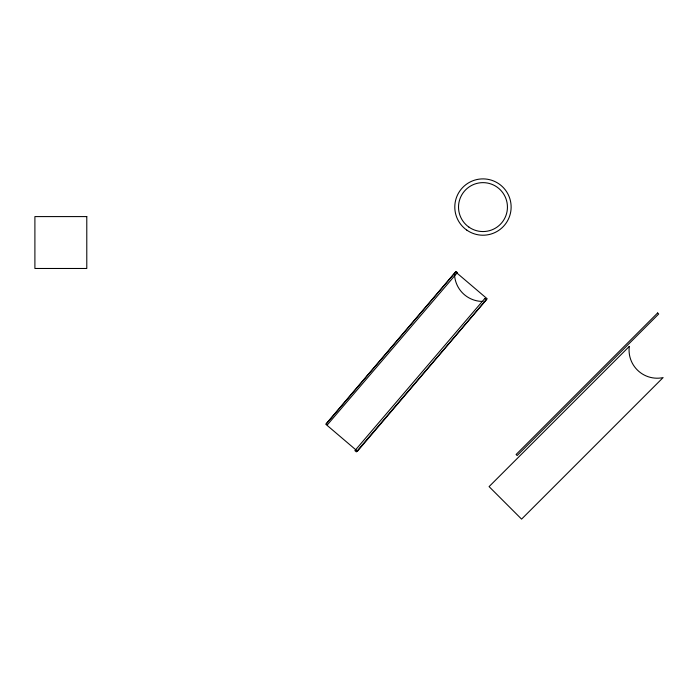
<?xml version="1.0" encoding="UTF-8"?>
<svg xmlns="http://www.w3.org/2000/svg" width="698" height="698" viewBox="0 0 698 698"><rect width="100%" height="100%" fill="white"/><g stroke="black" fill="none" stroke-linecap="round" stroke-linejoin="round"><path stroke-width="1.05" d="M485.049 301.318L483.993 301.388M455.506 274.672L455.48 274.009M482.667 301.423A28.164 28.164 0 0 1 454.494 273.25M367.305 375.472L326.202 423.765L327.397 424.785L457.373 272.595L456.091 271.496L367.305 375.472M455.576 271.897L325.861 424.314L357.472 451.222L487.187 298.805L455.576 271.897M484.874 298.439L354.898 450.638L356.346 451.876L486.323 299.678L484.874 298.439M657.629 312.966L516.101 454.494L517.148 455.541L658.676 314.013L657.629 312.966M629.291 346.409L489.08 486.619L521.581 519.12L663.1 377.592A28.164 28.164 0 0 1 629.291 346.409M86.788 216.589L34.9 216.589L34.9 268.477L86.788 268.477L86.788 216.589M466.805 230.122A28.164 28.164 0 0 0 511.023 209.505A28.164 28.164 0 0 0 471.063 181.524A28.164 28.164 0 0 0 466.805 230.122M468.951 227.138A24.465 24.465 0 0 0 507.35 209.234A24.465 24.465 0 0 0 472.642 184.926A24.465 24.465 0 0 0 468.951 227.138"/></g></svg>
